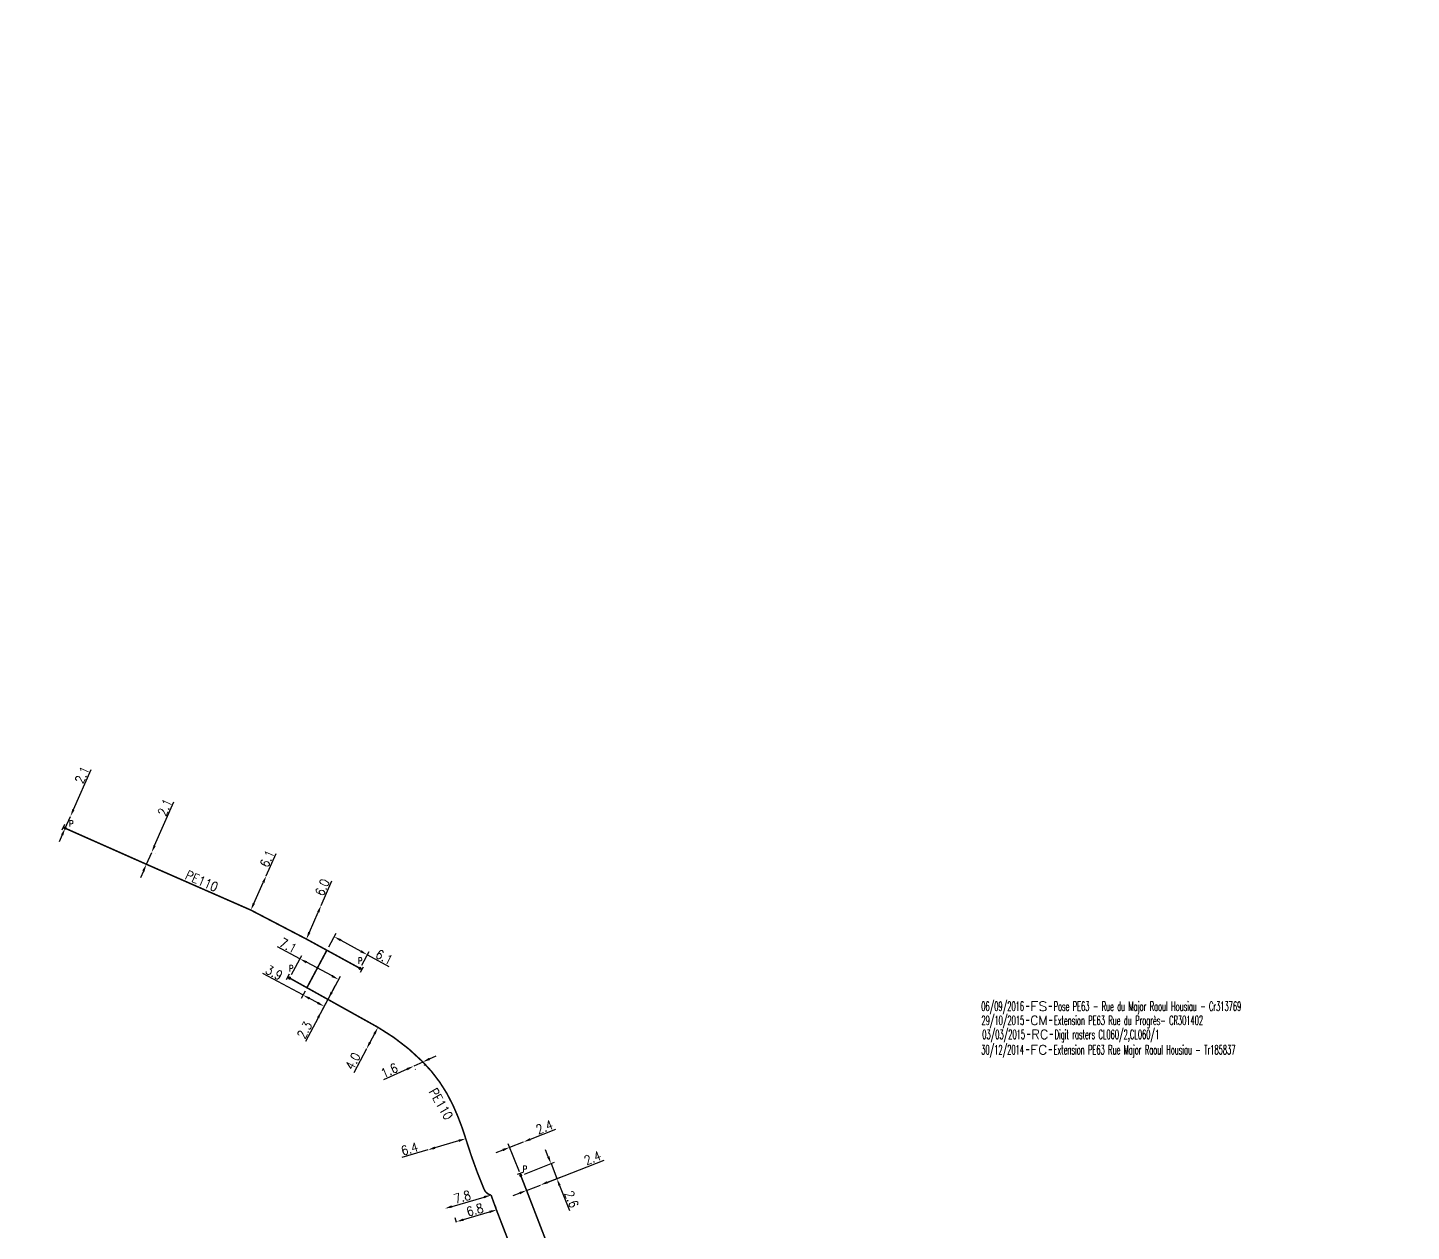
# Model space of a CAD drawing. Header units: millimetres. Extents: x 149999 to 151007, y 125999 to 127005.
# Drawn here: x 150356 to 150579.9, y 126231.4 to 126426.2 of the extents above; entities that cross this region are included whole.
import ezdxf
from ezdxf.enums import TextEntityAlignment as Align

# ---------------------------------------------------------------- set-up
doc = ezdxf.new("R2010")
doc.units = ezdxf.units.MM
doc.header["$PDMODE"] = 34
doc.linetypes.add('L_100_PE', pattern=[14, 10, -1.5, 1, -1.5])
doc.layers.get('0').update_dxf_attribs({"linetype": 'CONTINUOUS'})
doc.layers.get('DEFPOINTS').update_dxf_attribs({"linetype": 'CONTINUOUS'})
for name, color, linetype in [('L_140', 3, 'CONTINUOUS'), ('L_300', 7, 'CONTINUOUS'), ('L_340', 7, 'CONTINUOUS'), ('L_910', 7, 'CONTINUOUS')]:
    doc.layers.add(name, color=color, linetype=linetype)
doc.styles.add('G_ROMANS', font='ROMANS.SHX', dxfattribs={"width": 0.75})
doc.styles.get("Standard").update_dxf_attribs({"font": 'romans.shx', "width": 0.85})
doc.dimstyles.get("Standard").update_dxf_attribs({"dimtxt": 1.5, "dimasz": 1.2, "dimexe": 0.625, "dimexo": 0.625, "dimgap": 0.25, "dimtad": 1, "dimdec": 1, "dimzin": 0, "dimdsep": 46, "dimtxsty": 'Standard', "dimcen": -0.5, "dimadec": 0, "dimazin": 0, "dimtfac": 1, "dimtdec": 1, "dimtmove": 0, "dimatfit": 3, "dimfxl": 0, "dimtolj": 1, "dimtzin": 0, "dimarcsym": 0})

# ---------------------------------------------------------------- blocks, each defined once
blk = doc.blocks.new('L_340_07')
at = {"color": 0, "linetype": 'Continuous', "const_width": 0.25, "flags": 128}
blk.add_lwpolyline([(0, 0), (0.35, 0)], dxfattribs=at)
at = {"color": 0, "linetype": 'Continuous', "flags": 128}
blk.add_lwpolyline([(0.35, -0.5), (0.35, 0.5)], dxfattribs=at)
at = {"color": 0, "linetype": 'Continuous', "width": 0.75, "flags": 3}
for tag, p in [('DEF_LEG', (0.72, -3.47)), ('DEF_COUP', (0.72, -5.97)), ('DEF_TYPE', (0.72, -8.47))]:
    blk.add_attdef(tag, text='', height=1.2, dxfattribs=at).set_placement(p, align=Align.MIDDLE)
blk = doc.blocks.new('*D354')
at = {"layer": 'DEFPOINTS', "color": 0, "linetype": 'Continuous', "transparency": 16777216}
for p in [(150431.87, 126234.84), (150432.08, 126234.13), (150425.56, 126232.2)]:
    blk.add_point(p, dxfattribs=at)
at = {"layer": 'L_140', "color": 0, "linetype": 'Continuous', "lineweight": -2, "transparency": 16777216}
for p, q in [((150431.9, 126234.73), (150431.69, 126235.43)), ((150425.38, 126232.8), (150425.17, 126233.51)), ((150426.5, 126233.25), (150430.72, 126234.49))]:
    blk.add_line(p, q, dxfattribs=at)
at = {"layer": 'L_140', "color": 0, "linetype": 'Continuous', "transparency": 16777216}
for points in [[(150426.44, 126233.44), (150426.55, 126233.05), (150425.35, 126232.91)], [(150430.66, 126234.69), (150430.77, 126234.3), (150431.87, 126234.84)]]:
    blk.add_solid(points, dxfattribs=at)
at = {"layer": 'L_140', "color": 0, "linetype": 'Continuous', "transparency": 16777216, "insert": (150428.34, 126234.83), "char_height": 1.5, "attachment_point": 5, "rotation": 16.4834}
blk.add_mtext('\\A1;6.8', dxfattribs=at)
blk = doc.blocks.new('*D355')
at = {"layer": 'DEFPOINTS', "color": 0, "linetype": 'Continuous', "transparency": 16777216}
for p in [(150430.98, 126237.22), (150430.98, 126237.22), (150423.49, 126235.04)]:
    blk.add_point(p, dxfattribs=at)
at = {"layer": 'L_140', "color": 0, "linetype": 'Continuous', "lineweight": -2, "transparency": 16777216}
blk.add_line((150424.64, 126235.38), (150429.82, 126236.89), dxfattribs=at)
at = {"layer": 'L_140', "color": 0, "linetype": 'Continuous', "transparency": 16777216}
for points in [[(150424.58, 126235.57), (150424.69, 126235.19), (150423.49, 126235.04)], [(150429.77, 126237.08), (150429.88, 126236.7), (150430.98, 126237.22)]]:
    blk.add_solid(points, dxfattribs=at)
at = {"layer": 'L_140', "color": 0, "linetype": 'Continuous', "transparency": 16777216, "insert": (150426.3, 126236.91), "char_height": 1.5, "attachment_point": 5, "rotation": 16.2341}
blk.add_mtext('\\A1;7.8', dxfattribs=at)
blk = doc.blocks.new('*D356')
at = {"layer": 'DEFPOINTS', "color": 0, "linetype": 'Continuous', "transparency": 16777216}
for p in [(150426.86, 126246.35), (150426.86, 126246.35), (150420.72, 126244.53)]:
    blk.add_point(p, dxfattribs=at)
at = {"layer": 'L_140', "color": 0, "linetype": 'Continuous', "lineweight": -2, "transparency": 16777216}
for p, q in [((150420.72, 126244.53), (150416.53, 126243.3)), ((150425.71, 126246.01), (150421.87, 126244.87))]:
    blk.add_line(p, q, dxfattribs=at)
at = {"layer": 'L_140', "color": 0, "linetype": 'Continuous', "transparency": 16777216}
for points in [[(150425.65, 126246.2), (150425.77, 126245.82), (150426.86, 126246.35)], [(150421.82, 126245.07), (150421.93, 126244.68), (150420.72, 126244.53)]]:
    blk.add_solid(points, dxfattribs=at)
at = {"layer": 'L_140', "color": 0, "linetype": 'Continuous', "transparency": 16777216, "insert": (150417.77, 126244.7), "char_height": 1.5, "attachment_point": 5, "rotation": 16.454}
blk.add_mtext('\\A1;6.4', dxfattribs=at)
blk = doc.blocks.new('*D357')
at = {"layer": 'DEFPOINTS', "color": 0, "linetype": 'Continuous', "transparency": 16777216}
for p in [(150418.43, 126258.14), (150419.88, 126258.81), (150419.91, 126258.76)]:
    blk.add_point(p, dxfattribs=at)
at = {"layer": 'L_140', "color": 0, "linetype": 'Continuous', "lineweight": -2, "transparency": 16777216}
for p, q in [((150417.36, 126257.6), (150413.55, 126255.85)), ((150419.91, 126258.76), (150418.45, 126258.1)), ((150418.69, 126257.58), (150418.71, 126257.53)), ((150420.14, 126258.24), (150420.17, 126258.2)), ((150421, 126259.26), (150422.09, 126259.76))]:
    blk.add_line(p, q, dxfattribs=at)
at = {"layer": 'L_140', "color": 0, "linetype": 'Continuous', "transparency": 16777216}
for points in [[(150417.28, 126257.78), (150417.44, 126257.41), (150418.45, 126258.1)], [(150420.91, 126259.45), (150421.08, 126259.08), (150419.91, 126258.76)]]:
    blk.add_solid(points, dxfattribs=at)
at = {"layer": 'L_140', "color": 0, "linetype": 'Continuous', "transparency": 16777216, "insert": (150414.49, 126257.38), "char_height": 1.5, "attachment_point": 5, "rotation": 24.6552}
blk.add_mtext('\\A1;1.6', dxfattribs=at)
blk = doc.blocks.new('*D358')
at = {"layer": 'DEFPOINTS', "color": 0, "linetype": 'Continuous', "transparency": 16777216}
for p in [(150412.66, 126264.37), (150412.66, 126264.37), (150410.8, 126260.88)]:
    blk.add_point(p, dxfattribs=at)
at = {"layer": 'L_140', "color": 0, "linetype": 'Continuous', "lineweight": -2, "transparency": 16777216}
for p, q in [((150412.11, 126264.66), (150412.11, 126264.66)), ((150412.09, 126263.31), (150411.36, 126261.94)), ((150410.8, 126260.88), (150408.74, 126257.03)), ((150410.25, 126261.18), (150410.25, 126261.18))]:
    blk.add_line(p, q, dxfattribs=at)
at = {"layer": 'L_140', "color": 0, "linetype": 'Continuous', "transparency": 16777216}
for points in [[(150411.92, 126263.4), (150412.27, 126263.21), (150412.66, 126264.37)], [(150411.19, 126262.03), (150411.54, 126261.85), (150410.8, 126260.88)]]:
    blk.add_solid(points, dxfattribs=at)
at = {"layer": 'L_140', "color": 0, "linetype": 'Continuous', "transparency": 16777216, "insert": (150408.6, 126258.9), "char_height": 1.5, "attachment_point": 5, "rotation": 61.8765}
blk.add_mtext('\\A1;4.0', dxfattribs=at)
blk = doc.blocks.new('*D359')
at = {"layer": 'DEFPOINTS', "color": 0, "linetype": 'Continuous', "transparency": 16777216}
for p in [(150403.46, 126284.11), (150401.07, 126278.66), (150401.07, 126278.66)]:
    blk.add_point(p, dxfattribs=at)
at = {"layer": 'L_140', "color": 0, "linetype": 'Continuous', "lineweight": -2, "transparency": 16777216}
for p, q in [((150403.46, 126284.11), (150405.19, 126288.06)), ((150401.55, 126279.76), (150402.98, 126283.01))]:
    blk.add_line(p, q, dxfattribs=at)
at = {"layer": 'L_140', "color": 0, "linetype": 'Continuous', "transparency": 16777216}
for points in [[(150402.8, 126283.09), (150403.16, 126282.93), (150403.46, 126284.11)], [(150401.37, 126279.84), (150401.74, 126279.68), (150401.07, 126278.66)]]:
    blk.add_solid(points, dxfattribs=at)
at = {"layer": 'L_140', "color": 0, "linetype": 'Continuous', "transparency": 16777216, "insert": (150403.65, 126287.03), "char_height": 1.5, "attachment_point": 5, "rotation": 66.3291}
blk.add_mtext('\\A1;6.0', dxfattribs=at)
blk = doc.blocks.new('*D360')
at = {"layer": 'DEFPOINTS', "color": 0, "linetype": 'Continuous', "transparency": 16777216}
for p in [(150394.58, 126288.91), (150392.08, 126283.35), (150392.08, 126283.35)]:
    blk.add_point(p, dxfattribs=at)
at = {"layer": 'L_140', "color": 0, "linetype": 'Continuous', "lineweight": -2, "transparency": 16777216}
for p, q in [((150394.58, 126288.91), (150396.2, 126292.51)), ((150392.57, 126284.44), (150394.09, 126287.82)), ((150395.15, 126288.65), (150395.15, 126288.65)), ((150392.65, 126283.09), (150392.65, 126283.09))]:
    blk.add_line(p, q, dxfattribs=at)
at = {"layer": 'L_140', "color": 0, "linetype": 'Continuous', "transparency": 16777216}
for points in [[(150393.9, 126287.9), (150394.27, 126287.73), (150394.58, 126288.91)], [(150392.39, 126284.52), (150392.75, 126284.36), (150392.08, 126283.35)]]:
    blk.add_solid(points, dxfattribs=at)
at = {"layer": 'L_140', "color": 0, "linetype": 'Continuous', "transparency": 16777216, "insert": (150394.72, 126291.67), "char_height": 1.5, "attachment_point": 5, "rotation": 65.7867}
blk.add_mtext('\\A1;6.1', dxfattribs=at)
blk = doc.blocks.new('*D361')
at = {"layer": 'DEFPOINTS', "color": 0, "linetype": 'Continuous', "transparency": 16777216}
for p in [(150376.02, 126292.69), (150375.17, 126290.77), (150375.18, 126290.77)]:
    blk.add_point(p, dxfattribs=at)
at = {"layer": 'L_140', "color": 0, "linetype": 'Continuous', "lineweight": -2, "transparency": 16777216}
for p, q in [((150376.51, 126293.79), (150379.64, 126300.85)), ((150375.18, 126290.77), (150376.03, 126292.69)), ((150376.6, 126292.44), (150376.6, 126292.44)), ((150374.69, 126289.67), (150374.2, 126288.58)), ((150375.75, 126290.52), (150375.75, 126290.52))]:
    blk.add_line(p, q, dxfattribs=at)
at = {"layer": 'L_140', "color": 0, "linetype": 'Continuous', "transparency": 16777216}
for points in [[(150376.33, 126293.87), (150376.69, 126293.71), (150376.03, 126292.69)], [(150374.51, 126289.76), (150374.87, 126289.59), (150375.18, 126290.77)]]:
    blk.add_solid(points, dxfattribs=at)
at = {"layer": 'L_140', "color": 0, "linetype": 'Continuous', "transparency": 16777216, "insert": (150378.16, 126299.97), "char_height": 1.5, "attachment_point": 5, "rotation": 66.1146}
blk.add_mtext('\\A1;2.1', dxfattribs=at)
blk = doc.blocks.new('*D362')
at = {"layer": 'DEFPOINTS', "color": 0, "linetype": 'Continuous', "transparency": 16777216}
for p in [(150362.88, 126298.52), (150362.03, 126296.6), (150362.03, 126296.6)]:
    blk.add_point(p, dxfattribs=at)
at = {"layer": 'L_340', "color": 0, "linetype": 'Continuous', "lineweight": -2, "transparency": 16777216}
for p, q in [((150363.37, 126299.62), (150366.25, 126306.1)), ((150362.03, 126296.6), (150362.88, 126298.52)), ((150361.54, 126295.51), (150361.05, 126294.41))]:
    blk.add_line(p, q, dxfattribs=at)
at = {"layer": 'L_340', "color": 0, "linetype": 'Continuous', "transparency": 16777216}
for points in [[(150363.19, 126299.7), (150363.55, 126299.54), (150362.88, 126298.52)], [(150361.36, 126295.59), (150361.72, 126295.43), (150362.03, 126296.6)]]:
    blk.add_solid(points, dxfattribs=at)
at = {"layer": 'L_340', "color": 0, "linetype": 'Continuous', "transparency": 16777216, "insert": (150364.77, 126305.23), "char_height": 1.5, "attachment_point": 5, "rotation": 66.0223}
blk.add_mtext('\\A1;2.1', dxfattribs=at)
blk = doc.blocks.new('*D363')
at = {"layer": 'DEFPOINTS', "color": 0, "linetype": 'Continuous', "transparency": 16777216}
for p in [(150404.61, 126269.01), (150404.62, 126269.01), (150403.53, 126266.98)]:
    blk.add_point(p, dxfattribs=at)
at = {"layer": 'L_140', "color": 0, "linetype": 'Continuous', "lineweight": -2, "transparency": 16777216}
for p, q in [((150405.18, 126270.07), (150405.75, 126271.13)), ((150404.61, 126269.01), (150403.53, 126266.98)), ((150404.06, 126269.3), (150404.06, 126269.3)), ((150402.98, 126267.28), (150402.98, 126267.28)), ((150402.97, 126265.92), (150400.9, 126262.07))]:
    blk.add_line(p, q, dxfattribs=at)
at = {"layer": 'L_140', "color": 0, "linetype": 'Continuous', "transparency": 16777216}
for points in [[(150405, 126270.16), (150405.36, 126269.97), (150404.61, 126269.01)], [(150402.79, 126266.02), (150403.14, 126265.83), (150403.53, 126266.98)]]:
    blk.add_solid(points, dxfattribs=at)
at = {"layer": 'L_140', "color": 0, "linetype": 'Continuous', "transparency": 16777216, "insert": (150400.77, 126263.94), "char_height": 1.5, "attachment_point": 5, "rotation": 61.8764}
blk.add_mtext('\\A1;2.3', dxfattribs=at)
blk = doc.blocks.new('*D364')
at = {"layer": 'DEFPOINTS', "color": 0, "linetype": 'Continuous', "transparency": 16777216}
for p in [(150404.38, 126276.85), (150410.94, 126276.11), (150409.74, 126273.92)]:
    blk.add_point(p, dxfattribs=at)
at = {"layer": 'L_340', "color": 0, "linetype": 'Continuous', "lineweight": -2, "transparency": 16777216}
for p, q in [((150404.68, 126277.4), (150405.88, 126279.59)), ((150406.64, 126278.46), (150409.88, 126276.68)), ((150410.04, 126274.46), (150411.24, 126276.65)), ((150410.94, 126276.11), (150414.4, 126274.21))]:
    blk.add_line(p, q, dxfattribs=at)
at = {"layer": 'L_340', "color": 0, "linetype": 'Continuous', "transparency": 16777216}
for points in [[(150406.73, 126278.64), (150406.54, 126278.29), (150405.58, 126279.04)], [(150409.98, 126276.86), (150409.79, 126276.51), (150410.94, 126276.11)]]:
    blk.add_solid(points, dxfattribs=at)
at = {"layer": 'L_340', "color": 0, "linetype": 'Continuous', "transparency": 16777216, "insert": (150413.67, 126275.75), "char_height": 1.5, "attachment_point": 5, "rotation": 331.2992}
blk.add_mtext('\\A1;6.1', dxfattribs=at)
blk = doc.blocks.new('*D365')
at = {"layer": 'DEFPOINTS', "color": 0, "linetype": 'Continuous', "transparency": 16777216}
for p in [(150400.02, 126275.47), (150398.35, 126272.35), (150402.61, 126265.26)]:
    blk.add_point(p, dxfattribs=at)
at = {"layer": 'L_340', "color": 0, "linetype": 'Continuous', "lineweight": -2, "transparency": 16777216}
for p, q in [((150400.02, 126275.47), (150396.41, 126277.39)), ((150398.65, 126272.9), (150400.31, 126276.02)), ((150405.22, 126272.69), (150401.07, 126274.9)), ((150402.9, 126265.81), (150406.57, 126272.67))]:
    blk.add_line(p, q, dxfattribs=at)
at = {"layer": 'L_340', "color": 0, "linetype": 'Continuous', "transparency": 16777216}
for points in [[(150401.17, 126275.08), (150400.98, 126274.73), (150400.02, 126275.47)], [(150405.31, 126272.86), (150405.13, 126272.51), (150406.28, 126272.12)]]:
    blk.add_solid(points, dxfattribs=at)
at = {"layer": 'L_340', "color": 0, "linetype": 'Continuous', "transparency": 16777216, "insert": (150398.12, 126277.61), "char_height": 1.5, "attachment_point": 5, "rotation": 331.8765}
blk.add_mtext('\\A1;7.1', dxfattribs=at)
blk = doc.blocks.new('*D366')
at = {"layer": 'DEFPOINTS', "color": 0, "linetype": 'Continuous', "transparency": 16777216}
for p in [(150401.14, 126270.79), (150403.95, 126267.77), (150402.61, 126265.26)]:
    blk.add_point(p, dxfattribs=at)
at = {"layer": 'L_140', "color": 0, "linetype": 'Continuous', "lineweight": -2, "transparency": 16777216}
for p, q in [((150400.51, 126269.61), (150394, 126273.08)), ((150400.85, 126270.23), (150400.22, 126269.06)), ((150402.9, 126268.34), (150401.57, 126269.04)), ((150402.91, 126265.81), (150404.25, 126268.32))]:
    blk.add_line(p, q, dxfattribs=at)
at = {"layer": 'L_140', "color": 0, "linetype": 'Continuous', "transparency": 16777216}
for points in [[(150401.67, 126269.22), (150401.48, 126268.87), (150400.51, 126269.61)], [(150402.99, 126268.51), (150402.8, 126268.16), (150403.95, 126267.77)]]:
    blk.add_solid(points, dxfattribs=at)
at = {"layer": 'L_140', "color": 0, "linetype": 'Continuous', "transparency": 16777216, "insert": (150395.85, 126273.23), "char_height": 1.5, "attachment_point": 5, "rotation": 331.9083}
blk.add_mtext('\\A1;3.9', dxfattribs=at)
blk = doc.blocks.new('GIS_MODF')
at = {"color": 0, "linetype": 'Continuous', "flags": 128}
for points in [[(-2.18, -0.01), (-1.68, -0.01)], [(1.52, -0.01), (2.02, -0.01)]]:
    blk.add_lwpolyline(points, dxfattribs=at)
at = {"color": 0, "linetype": 'Continuous', "width": 0.5}
blk.add_attdef('DATE', text='', height=1.5, dxfattribs=at).set_placement((-2.5, -0.8), align=Align.RIGHT)
at = {"color": 0, "linetype": 'Continuous', "width": 1.771291}
blk.add_attdef('USER', text='', height=1.5, dxfattribs=at).set_placement((-1.51, -0.8), (1.28, -0.8), align=Align.FIT)
at = {"color": 0, "linetype": 'Continuous', "width": 0.5}
blk.add_attdef('DESC', (2.29, -0.8), '', height=1.5, dxfattribs=at)
blk = doc.blocks.new('*D782')
at = {"layer": 'DEFPOINTS', "color": 0, "linetype": 'Continuous', "transparency": 16777216}
for p in [(150436.71, 126237.97), (150438.95, 126238.85), (150438.95, 126238.85)]:
    blk.add_point(p, dxfattribs=at)
at = {"layer": 'L_140', "color": 0, "linetype": 'Continuous', "lineweight": -2, "transparency": 16777216}
for p, q in [((150440.06, 126239.28), (150449.26, 126242.89)), ((150435.59, 126237.53), (150434.48, 126237.1)), ((150436.71, 126237.97), (150438.95, 126238.85))]:
    blk.add_line(p, q, dxfattribs=at)
at = {"layer": 'L_140', "color": 0, "linetype": 'Continuous', "transparency": 16777216}
for points in [[(150435.52, 126237.72), (150435.67, 126237.35), (150436.71, 126237.97)], [(150439.99, 126239.47), (150440.14, 126239.1), (150438.95, 126238.85)]]:
    blk.add_solid(points, dxfattribs=at)
at = {"layer": 'L_140', "color": 0, "linetype": 'Continuous', "transparency": 16777216, "insert": (150447.39, 126243.23), "char_height": 1.5, "attachment_point": 5, "rotation": 21.3936}
blk.add_mtext('\\A1;2.4', dxfattribs=at)
blk = doc.blocks.new('*D783')
at = {"layer": 'DEFPOINTS', "color": 0, "linetype": 'Continuous', "transparency": 16777216}
for p in [(150435.76, 126240.39), (150441.61, 126239.89), (150438.95, 126238.85)]:
    blk.add_point(p, dxfattribs=at)
at = {"layer": 'L_300', "color": 0, "linetype": 'Continuous', "lineweight": -2, "transparency": 16777216}
for p, q in [((150440.22, 126243.43), (150439.78, 126244.54)), ((150436.35, 126240.62), (150441.24, 126242.54)), ((150440.66, 126242.31), (150441.61, 126239.89)), ((150439.53, 126239.08), (150442.19, 126240.12)), ((150442.04, 126238.77), (150443.64, 126234.7))]:
    blk.add_line(p, q, dxfattribs=at)
at = {"layer": 'L_300', "color": 0, "linetype": 'Continuous', "transparency": 16777216}
for points in [[(150440.41, 126243.5), (150440.03, 126243.35), (150440.66, 126242.31)], [(150442.23, 126238.84), (150441.86, 126238.7), (150441.61, 126239.89)]]:
    blk.add_solid(points, dxfattribs=at)
at = {"layer": 'L_300', "color": 0, "linetype": 'Continuous', "transparency": 16777216, "insert": (150443.99, 126236.54), "char_height": 1.5, "attachment_point": 5, "rotation": 291.3936}
blk.add_mtext('\\A1;2.6', dxfattribs=at)
blk = doc.blocks.new('*D784')
at = {"layer": 'DEFPOINTS', "color": 0, "linetype": 'Continuous', "transparency": 16777216}
for p in [(150436.21, 126245.82), (150436.21, 126245.82), (150435.76, 126240.39)]:
    blk.add_point(p, dxfattribs=at)
at = {"layer": 'L_300', "color": 0, "linetype": 'Continuous', "lineweight": -2, "transparency": 16777216}
for p, q in [((150437.33, 126246.26), (150441.46, 126247.88)), ((150432.86, 126244.51), (150431.74, 126244.07)), ((150435.54, 126240.97), (150433.75, 126245.53)), ((150433.98, 126244.95), (150436.21, 126245.82))]:
    blk.add_line(p, q, dxfattribs=at)
at = {"layer": 'L_300', "color": 0, "linetype": 'Continuous', "transparency": 16777216}
for points in [[(150437.26, 126246.45), (150437.4, 126246.07), (150436.21, 126245.82)], [(150432.79, 126244.7), (150432.93, 126244.32), (150433.98, 126244.95)]]:
    blk.add_solid(points, dxfattribs=at)
at = {"layer": 'L_300', "color": 0, "linetype": 'Continuous', "transparency": 16777216, "insert": (150439.59, 126248.22), "char_height": 1.5, "attachment_point": 5, "rotation": 21.3936}
blk.add_mtext('\\A1;2.4', dxfattribs=at)
blk = doc.blocks.new('L_300_12')
at = {"color": 0, "linetype": 'Continuous', "const_width": 0.248, "flags": 128}
blk.add_lwpolyline([(-0.13, 0, 1), (0.13, 0, 1)], format="xyb", close=True, dxfattribs=at)
at = {"linetype": 'Continuous', "style": 'G_ROMANS', "width": 0.75}
blk.add_attdef('P', text='', height=1, dxfattribs=at).set_placement((0, 1.33), align=Align.MIDDLE_CENTER)
at = {"color": 0, "linetype": 'Continuous', "width": 0.75, "flags": 3}
for tag, p in [('DEF_LEG', (0, -5)), ('DEF_COUP', (0, -7.5)), ('DEF_TYPE', (0, -10))]:
    blk.add_attdef(tag, text='', height=1.2, dxfattribs=at).set_placement(p, align=Align.MIDDLE)

msp = doc.modelspace()

# ---------------------------------------------------------------- linework, layer by layer
at = {"layer": 'L_140', "linetype": 'L_100_PE', "flags": 128}
for points in [[(150435.76, 126240.39, 0.25, 0.25, 0), (150436.71, 126237.97, 0.25, 0.25, 0), (150443.61, 126220.07, 0.25, 0.25, 0), (150443.66, 126219.18, 0.25, 0.25, 0), (150444.08, 126218.14, 0.25, 0.25, 0), (150444.95, 126215.81, 0.25, 0.25, 0), (150446.64, 126211.04, 0.25, 0.25, 0), (150449.77, 126202.03, 0.25, 0.25, 0), (150449.77, 126202.03, 0.25, 0.25, 0), (150451.37, 126200.3, 0.25, 0.25, 0), (150454.17, 126200, 0.25, 0.25, 0), (150465.02, 126201.58, 0.25, 0.25, 0), (150480.04, 126204.14, 0.25, 0.25, 0), (150517.98, 126210.6, 0.25, 0.25, 0), (150522.25, 126210.31, 0.25, 0.25, 0), (150524.17, 126210.46, 0.25, 0.25, 0), (150537.57, 126211.61, 0.25, 0.25, 0), (150539.38, 126211.77, 0.25, 0.25, 0), (150558.22, 126216.08, 0.25, 0.25, 0), (150566.42, 126217.38, 0.25, 0.25, 0), (150566.81, 126217.49, 0.25, 0.25, 0), (150571.25, 126218.82, 0.25, 0.25, 0), (150577, 126220.08, 0.25, 0.25, 0), (150580.86, 126221.2, 0.25, 0.25, 0), (150584.97, 126222.46, 0.25, 0.25, 0.045726), (150590.24, 126227.3, 0.25, 0.25, 0), (150592.78, 126232.36, 0.25, 0.25, 0), (150593.22, 126233.66, 0.25, 0.25, 0), (150594.5, 126233.22, 0.25, 0.25, 0), (150596.07, 126239.25, 0.25, 0.25, 0), (150596.26, 126240.01, 0.25, 0.25, 0), (150600.19, 126253.88, 0.25, 0.25, 0), (150600.22, 126253.99, 0.25, 0.25, 0), (150599.19, 126254.34, 0.25, 0.25, 0), (150599.64, 126255.65, 0.25, 0.25, 0), (150601.88, 126261.62, 0.25, 0.25, 0), (150603.46, 126266.52, 0.25, 0.25, 0), (150605.09, 126277.08, 0.25, 0.25, 0), (150606.72, 126282.59, 0.25, 0.25, 0), (150608.37, 126288.19, 0.25, 0.25, 0), (150611.59, 126298.98, 0.25, 0.25, 0), (150619.19, 126323.51, 0.25, 0.25, 0), (150622.66, 126334.14, 0.25, 0.25, 0), (150624.01, 126338.61, 0.25, 0.25, 0), (150626.14, 126346.49, 0.25, 0.25, 0), (150627.73, 126355.08, 0.25, 0.25, 0), (150630.48, 126363.38, 0.25, 0.25, 0), (150635.32, 126379.67, 0.25, 0.25, 0), (150636.87, 126384.84, 0.25, 0.25, 0), (150644.56, 126382.91, 0.25, 0.25, 0), (150644.56, 126382.91, 0.25, 0.25, 0), (150646.46, 126385.51, 0.25, 0.25, 0), (150648.87, 126390.82, 0.25, 0.25, 0), (150648, 126393.38, 0.25, 0.25, 0), (150648.39, 126394.63, 0.25, 0.25, 0), (150649.6, 126398.12, 0.25, 0.25, 0), (150654.59, 126410.31, 0.25, 0.25, 0), (150658.56, 126418.19, 0.25, 0.25, 0), (150659.63, 126420.54, 0.25, 0.25, 0), (150661.71, 126424.7, 0.25, 0.25, 0), (150661.71, 126424.7, 0.25, 0.25, -0.126372), (150668.93, 126426.03, 0.25, 0.25, -0.142063), (150676.7, 126423.26, 0.25, 0.25, 0), (150685.47, 126416.14, 0, 0, 0)], [(150322.88, 126075.46, 0.25, 0.25, 0), (150327.96, 126078.99, 0.25, 0.25, -0.414214), (150328.31, 126078.92, 0.25, 0.25, 0), (150328.43, 126078.75, 0.25, 0.25, 0.429178), (150328.76, 126078.69, 0.25, 0.25, 0), (150330.27, 126079.61, 0.25, 0.25, 0), (150330.27, 126079.61, 0.25, 0.25, 0), (150337.46, 126084.5, 0.25, 0.25, 0), (150337.46, 126084.5, 0.25, 0.25, 0), (150342.21, 126087.99, 0.25, 0.25, 0), (150347.02, 126091.25, 0.25, 0.25, 0), (150352.93, 126095.19, 0.25, 0.25, 0), (150361.84, 126102.19, 0.25, 0.25, 0), (150372.48, 126109.64, 0.25, 0.25, 0), (150384.17, 126119.91, 0.25, 0.25, 0), (150389.03, 126126.43, 0.25, 0.25, 0), (150396.26, 126135.63, 0.25, 0.25, 0), (150401.41, 126142.31, 0.25, 0.25, 0), (150404.59, 126146.33, 0.25, 0.25, 0), (150407.47, 126150.5, 0.25, 0.25, 0), (150410.6, 126154.68, 0.25, 0.25, 0), (150411.7, 126156.16, 0.25, 0.25, 0), (150418.26, 126164.57, 0.25, 0.25, 0), (150437.01, 126187.55, 0.25, 0.25, 0), (150437.91, 126188.72, 0.25, 0.25, 0), (150439.29, 126190.52, 0.25, 0.25, 0), (150442.4, 126194.59, 0.25, 0.25, 0), (150444.05, 126199.13, 0.25, 0.25, 0), (150443.99, 126199.76, 0.25, 0.25, 0), (150443.09, 126202.08, 0.25, 0.25, 0), (150439.6, 126209.8, 0.25, 0.25, 0), (150437.24, 126217.12, 0.25, 0.25, 0), (150437.24, 126217.12, 0.25, 0.25, 0), (150436, 126221.04, 0.25, 0.25, 0), (150436.29, 126222.92, 0.25, 0.25, 0), (150433.98, 126229.25, 0.25, 0.25, 0), (150431.83, 126234.82, 0.25, 0.25, 0), (150430.96, 126237.22, 0.25, 0.25, -0.24122), (150429.82, 126238.18, 0.25, 0.25, -0.025106), (150426.86, 126246.35, 0.25, 0.25, 0.033682), (150424.8, 126251.75, 0.25, 0.25, 0.088131), (150419.88, 126258.81, 0.25, 0.25, 0.065965), (150412.66, 126264.37, 0.25, 0.25, 0), (150398.35, 126272.35, 0, 0, 0)]]:
    msp.add_lwpolyline(points, format="xyseb", dxfattribs=at)
at = {"layer": 'L_140', "linetype": 'L_100_PE', "const_width": 0.25, "flags": 128}
for points in [[(150362.03, 126296.6), (150375.17, 126290.77), (150392.08, 126283.35), (150401.07, 126278.66), (150409.74, 126273.92)], [(150404.27, 126276.63), (150401.43, 126271.3), (150404.38, 126276.85), (150401.15, 126270.79)]]:
    msp.add_lwpolyline(points, dxfattribs=at)

# ---------------------------------------------------------------- block references
at = {"layer": 'L_300'}
ref = msp.add_blockref('L_300_12', (150362.03, 126296.6), dxfattribs=dict(at, rotation=336.0767143727438))
ref.add_attrib('P', 'P', dxfattribs={"layer": '0', "linetype": 'Continuous', "height": 1, "style": 'G_ROMANS', "width": 0.75}).set_placement((150363.03, 126297.36), align=Align.MIDDLE_CENTER)
ref = msp.add_blockref('L_300_12', (150409.74, 126273.92), dxfattribs=dict(at, rotation=331.31359708693))
ref.add_attrib('P', 'P', dxfattribs={"layer": '0', "linetype": 'Continuous', "height": 1, "style": 'G_ROMANS', "width": 0.75}).set_placement((150409.77, 126275.15), align=Align.MIDDLE_CENTER)
ref = msp.add_blockref('L_300_12', (150398.35, 126272.35), dxfattribs=dict(at, rotation=330.8299168864723))
ref.add_attrib('P', 'P', dxfattribs={"layer": '0', "linetype": 'Continuous', "height": 1, "style": 'G_ROMANS', "width": 0.75}).set_placement((150398.61, 126273.91), align=Align.MIDDLE_CENTER)
ref = msp.add_blockref('L_300_12', (150435.76, 126240.39), dxfattribs=dict(at, rotation=291.3936154474785))
ref.add_attrib('P', 'P', dxfattribs={"layer": '0', "linetype": 'Continuous', "height": 1, "style": 'G_ROMANS', "width": 0.75}).set_placement((150436.45, 126241.43), align=Align.MIDDLE_CENTER)
at = {"layer": 'L_340'}
for p, rotation in [((150362.03, 126296.6), 156.0767143730384), ((150409.74, 126273.92), 331.3135970872754), ((150398.35, 126272.35), 150.8697210505083), ((150435.76, 126240.39), 110.3936661677513)]:
    msp.add_blockref('L_340_07', p, dxfattribs=dict(at, rotation=rotation))
at = {"layer": 'L_910', "color": 7, "linetype": 'Continuous'}
ref = msp.add_blockref('GIS_MODF', (150519.72, 126267.83), dxfattribs=at)
ref.add_attrib('DATE', '06/09/2016', dxfattribs={"layer": '0', "color": 0, "linetype": 'Continuous', "height": 1.5, "width": 0.5}).set_placement((150517.22, 126267.03), align=Align.RIGHT)
ref.add_attrib('USER', 'FS', dxfattribs={"layer": '0', "color": 0, "linetype": 'Continuous', "height": 1.5, "width": 1.113383}).set_placement((150518.21, 126267.03), (150521, 126267.03), align=Align.FIT)
ref.add_attrib('DESC', 'Pose PE63 - Rue du Major Raoul Housiau - Cr313769', (150522.01, 126267.03), dxfattribs={"layer": '0', "color": 0, "linetype": 'Continuous', "height": 1.5, "width": 0.5})
ref = msp.add_blockref('GIS_MODF', (150519.75, 126265.55), dxfattribs=at)
ref.add_attrib('DATE', '29/10/2015', dxfattribs={"layer": '0', "color": 0, "linetype": 'Continuous', "height": 1.5, "width": 0.5}).set_placement((150517.25, 126264.75), align=Align.RIGHT)
ref.add_attrib('USER', 'CM', dxfattribs={"layer": '0', "color": 0, "linetype": 'Continuous', "height": 1.5, "width": 0.950449}).set_placement((150518.25, 126264.75), (150521.03, 126264.75), align=Align.FIT)
ref.add_attrib('DESC', 'Extension PE63 Rue du Progrès- CR301402', (150522.04, 126264.75), dxfattribs={"layer": '0', "color": 0, "linetype": 'Continuous', "height": 1.5, "width": 0.5})
at = {"layer": 'L_910', "linetype": 'Continuous'}
ref = msp.add_blockref('GIS_MODF', (150519.88, 126263.28), dxfattribs=at)
ref.add_attrib('DATE', '03/03/2015', dxfattribs={"layer": '0', "color": 0, "linetype": 'Continuous', "height": 1.5, "width": 0.5}).set_placement((150517.38, 126262.48), align=Align.RIGHT)
ref.add_attrib('USER', 'RC', dxfattribs={"layer": '0', "color": 0, "linetype": 'Continuous', "height": 1.5, "width": 0.99919}).set_placement((150518.38, 126262.48), (150521.16, 126262.48), align=Align.FIT)
ref.add_attrib('DESC', 'Digit rasters CL060/2,CL060/1', (150522.17, 126262.48), dxfattribs={"layer": '0', "color": 0, "linetype": 'Continuous', "height": 1.5, "width": 0.5})
ref = msp.add_blockref('GIS_MODF', (150519.72, 126260.8), dxfattribs=at)
ref.add_attrib('DATE', '30/12/2014', dxfattribs={"layer": '0', "color": 0, "linetype": 'Continuous', "height": 1.5, "width": 0.5}).set_placement((150517.21, 126260), align=Align.RIGHT)
ref.add_attrib('USER', 'FC', dxfattribs={"layer": '0', "color": 0, "linetype": 'Continuous', "height": 1.5, "width": 1.082456}).set_placement((150518.21, 126260), (150520.99, 126260), align=Align.FIT)
ref.add_attrib('DESC', 'Extension PE63 Rue Major Raoul Housiau - Tr185837', (150522.01, 126260), dxfattribs={"layer": '0', "color": 0, "linetype": 'Continuous', "height": 1.5, "width": 0.5})

# ---------------------------------------------------------------- texts
at = {"layer": 'L_140', "width": 0.85}
for rotation, p in [(336.2863, (150381.33, 126288.47)), (300, (150420.84, 126253.96))]:
    msp.add_text('PE110', height=1.5, rotation=rotation, dxfattribs=at).set_placement(p)

# ---------------------------------------------------------------- dimensions: what is measured, and where the dimension line sits
at = {"layer": 'L_140', "linetype": 'Continuous'}
for base, p1, p2, angle, picture, middle, dimtype in [((150375.18, 126290.77), (150376.02, 126292.69), (150375.17, 126290.77), 246.1146, '*D361', (150379.07, 126299.57), 161), ((150392.08, 126283.35), (150394.58, 126288.91), (150392.08, 126283.35), 245.7867, '*D360', (150395.63, 126291.26), 161), ((150401.0731, 126278.6594), (150403.4619, 126284.1088), (150401.0731, 126278.6594), 246.3291, '*D359', (150404.5681, 126286.6323), 161), ((150403.95, 126267.77), (150401.14, 126270.79), (150402.61, 126265.26), 331.9083, '*D366', (150395.38, 126272.35), 160), ((150404.61, 126269.01), (150403.53, 126266.98), (150404.62, 126269.01), 61.8764, '*D363', (150401.65, 126263.47), 161), ((150412.6596, 126264.366), (150410.7977, 126260.8824), (150412.6596, 126264.366), 61.8765, '*D358', (150409.4846, 126258.4256), 161), ((150419.91, 126258.76), (150418.43, 126258.14), (150419.88, 126258.81), 24.6552, '*D357', (150414.91, 126256.47), 161), ((150426.86, 126246.35), (150420.72, 126244.53), (150426.86, 126246.35), 16.454, '*D356', (150418.05, 126243.75), 161), ((150438.95, 126238.85), (150436.71, 126237.97), (150438.95, 126238.85), 201.3936, '*D782', (150447.76, 126242.3), 160), ((150430.98, 126237.22), (150423.49, 126235.04), (150430.98, 126237.22), 16.2341, '*D355', (150426.58, 126235.95), 161), ((150431.87, 126234.84), (150425.56, 126232.2), (150432.08, 126234.13), 16.4834, '*D354', (150428.63, 126233.88), 161)]:
    dim = msp.add_linear_dim(base=base, p1=p1, p2=p2, angle=angle, dimstyle='Standard', dxfattribs=at)
    dim.commit()
    dim.dimension.update_dxf_attribs({"geometry": picture, "text_midpoint": middle, "dimtype": dimtype})
at = {"layer": 'L_300', "linetype": 'Continuous'}
for base, p2, angle, picture, middle in [((150436.21, 126245.82), (150436.21, 126245.82), 201.3936, '*D784', (150439.95, 126247.29)), ((150441.61, 126239.89), (150438.95, 126238.85), 111.3936, '*D783', (150443.06, 126236.18))]:
    dim = msp.add_linear_dim(base=base, p1=(150435.76, 126240.39), p2=p2, angle=angle, dimstyle='Standard', dxfattribs=at)
    dim.commit()
    dim.dimension.update_dxf_attribs({"geometry": picture, "text_midpoint": middle, "dimtype": 160})
at = {"layer": 'L_340', "linetype": 'Continuous'}
for base, p1, p2, angle, picture, middle, dimtype in [((150362.03, 126296.6), (150362.88, 126298.52), (150362.03, 126296.6), 246.0223, '*D362', (150365.68, 126304.82), 161), ((150400.02, 126275.47), (150402.61, 126265.26), (150398.35, 126272.35), 331.8765, '*D365', (150397.65, 126276.73), 160), ((150410.94, 126276.11), (150404.38, 126276.85), (150409.74, 126273.92), 331.2992, '*D364', (150413.19, 126274.87), 160)]:
    dim = msp.add_linear_dim(base=base, p1=p1, p2=p2, angle=angle, dimstyle='Standard', dxfattribs=at)
    dim.commit()
    dim.dimension.update_dxf_attribs({"geometry": picture, "text_midpoint": middle, "dimtype": dimtype})

doc.saveas('drawing.dxf')
